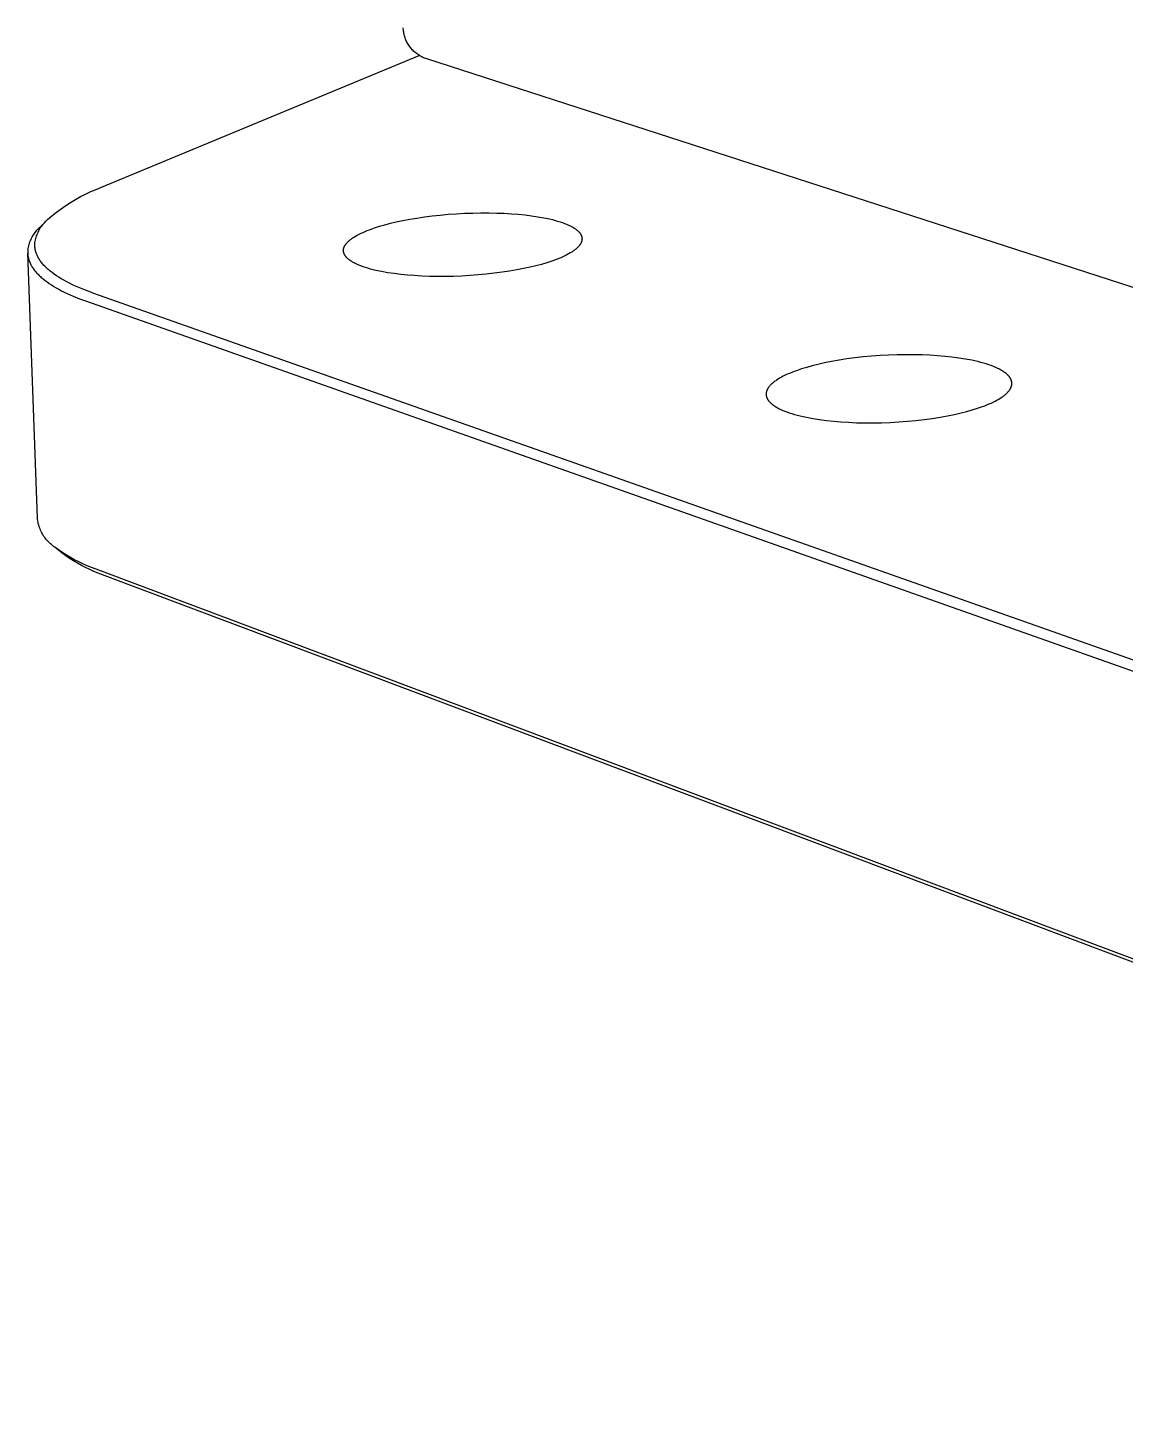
# Model space of a CAD drawing. Header units: millimetres. Extents: x -573 to 3430, y 0 to 3769.
# Drawn here: x 1440.8 to 1485.9, y 233.8 to 290.7 of the extents above; entities that cross this region are included whole.
import ezdxf

# ---------------------------------------------------------------- set-up
doc = ezdxf.new("R2010")
doc.units = ezdxf.units.MM
doc.layers.add('01 Basic thick', color=7, linetype='Continuous', lineweight=35)

msp = doc.modelspace()

# ---------------------------------------------------------------- linework, layer by layer
at = {"layer": '01 Basic thick', "lineweight": -3}
for p, q in [((1456.242, 290.638), (1456.24, 290.686)), ((1456.246, 290.591), (1456.242, 290.638)), ((1456.252, 290.544), (1456.246, 290.591)), ((1456.259, 290.497), (1456.252, 290.544)), ((1456.268, 290.45), (1456.259, 290.497)), ((1456.278, 290.403), (1456.268, 290.45)), ((1456.29, 290.357), (1456.278, 290.403)), ((1456.304, 290.312), (1456.29, 290.357)), ((1456.319, 290.267), (1456.304, 290.312)), ((1456.336, 290.222), (1456.319, 290.267)), ((1456.354, 290.178), (1456.336, 290.222)), ((1456.373, 290.135), (1456.354, 290.178)), ((1456.394, 290.092), (1456.373, 290.135)), ((1456.417, 290.05), (1456.394, 290.092)), ((1456.441, 290.009), (1456.417, 290.05)), ((1456.466, 289.969), (1456.441, 290.009)), ((1456.493, 289.93), (1456.466, 289.969)), ((1456.521, 289.891), (1456.493, 289.93)), ((1456.55, 289.854), (1456.521, 289.891)), ((1456.581, 289.818), (1456.55, 289.854)), ((1456.613, 289.782), (1456.581, 289.818)), ((1456.646, 289.748), (1456.613, 289.782)), ((1456.68, 289.715), (1456.646, 289.748)), ((1456.715, 289.683), (1456.68, 289.715)), ((1456.751, 289.652), (1456.715, 289.683)), ((1456.789, 289.623), (1456.751, 289.652)), ((1456.827, 289.595), (1456.789, 289.623)), ((1443.858, 284.14), (1456.895, 289.551)), ((1456.866, 289.568), (1456.827, 289.595)), ((1456.907, 289.543), (1456.866, 289.568)), ((1456.948, 289.518), (1456.907, 289.543)), ((1456.989, 289.496), (1456.948, 289.518)), ((1457.032, 289.475), (1456.989, 289.496)), ((1457.075, 289.455), (1457.032, 289.475)), ((1457.119, 289.437), (1457.075, 289.455)), ((1457.164, 289.42), (1457.119, 289.437)), ((1457.209, 289.405), (1457.164, 289.42)), ((1572.492, 252.078), (1457.209, 289.405)), ((1443.207, 283.862), (1443.421, 283.962)), ((1443.421, 283.962), (1443.638, 284.054)), ((1443.638, 284.054), (1443.858, 284.14)), ((1442.196, 283.256), (1442.389, 283.391)), ((1442.389, 283.391), (1442.588, 283.519)), ((1442.588, 283.519), (1442.79, 283.64)), ((1442.79, 283.64), (1442.997, 283.755)), ((1442.997, 283.755), (1443.207, 283.862)), ((1441.363, 282.533), (1441.643, 282.814)), ((1441.603, 282.777), (1441.643, 282.814)), ((1441.643, 282.814), (1441.822, 282.967)), ((1441.822, 282.967), (1442.006, 283.115)), ((1442.006, 283.115), (1442.196, 283.256)), ((1456.225, 282.774), (1456.508, 282.827)), ((1456.508, 282.827), (1456.804, 282.877)), ((1456.804, 282.877), (1457.112, 282.923)), ((1457.112, 282.923), (1457.431, 282.963)), ((1457.431, 282.963), (1457.757, 282.999)), ((1457.757, 282.999), (1458.089, 283.029)), ((1458.089, 283.029), (1458.425, 283.053)), ((1458.425, 283.053), (1458.762, 283.071)), ((1458.762, 283.071), (1459.098, 283.083)), ((1459.098, 283.083), (1459.43, 283.089)), ((1459.43, 283.089), (1459.756, 283.088)), ((1459.756, 283.088), (1460.075, 283.082)), ((1460.075, 283.082), (1460.383, 283.07)), ((1460.383, 283.07), (1460.68, 283.053)), ((1460.68, 283.053), (1460.964, 283.031)), ((1460.964, 283.031), (1461.238, 283.003)), ((1461.238, 283.003), (1461.506, 282.97)), ((1461.506, 282.97), (1461.766, 282.931)), ((1461.766, 282.931), (1462.014, 282.887)), ((1462.014, 282.887), (1462.25, 282.837)), ((1462.25, 282.837), (1462.363, 282.81)), ((1462.363, 282.81), (1462.471, 282.781)), ((1462.471, 282.781), (1462.575, 282.752)), ((1441.074, 282.196), (1441.105, 282.242)), ((1441.105, 282.242), (1441.137, 282.287)), ((1441.137, 282.287), (1441.171, 282.331)), ((1441.171, 282.331), (1441.207, 282.374)), ((1441.207, 282.374), (1441.244, 282.416)), ((1441.212, 282.193), (1441.233, 282.243)), ((1441.233, 282.243), (1441.255, 282.293)), ((1441.244, 282.416), (1441.282, 282.456)), ((1441.255, 282.293), (1441.279, 282.342)), ((1441.279, 282.342), (1441.304, 282.39)), ((1441.282, 282.456), (1441.322, 282.495)), ((1441.304, 282.39), (1441.331, 282.437)), ((1441.322, 282.495), (1441.363, 282.533)), ((1441.331, 282.437), (1441.36, 282.484)), ((1441.36, 282.484), (1441.39, 282.529)), ((1441.39, 282.529), (1441.422, 282.573)), ((1441.422, 282.573), (1441.455, 282.617)), ((1441.455, 282.617), (1441.49, 282.658)), ((1441.49, 282.658), (1441.526, 282.699)), ((1441.526, 282.699), (1441.564, 282.739)), ((1441.564, 282.739), (1441.603, 282.777)), ((1454.429, 282.211), (1454.508, 282.25)), ((1454.508, 282.25), (1454.591, 282.288)), ((1454.591, 282.288), (1454.677, 282.326)), ((1454.677, 282.326), (1454.767, 282.363)), ((1454.767, 282.363), (1454.861, 282.399)), ((1454.861, 282.399), (1455.059, 282.47)), ((1455.059, 282.47), (1455.269, 282.537)), ((1455.269, 282.537), (1455.49, 282.601)), ((1455.49, 282.601), (1455.719, 282.661)), ((1455.719, 282.661), (1455.956, 282.717)), ((1455.956, 282.717), (1456.225, 282.774)), ((1462.575, 282.752), (1462.675, 282.721)), ((1462.675, 282.721), (1462.77, 282.689)), ((1462.77, 282.689), (1462.861, 282.656)), ((1462.861, 282.656), (1462.946, 282.622)), ((1462.946, 282.622), (1463.027, 282.587)), ((1463.027, 282.587), (1463.065, 282.569)), ((1463.065, 282.569), (1463.102, 282.551)), ((1463.102, 282.551), (1463.137, 282.533)), ((1463.137, 282.533), (1463.172, 282.514)), ((1463.172, 282.514), (1463.204, 282.496)), ((1463.204, 282.496), (1463.236, 282.477)), ((1463.236, 282.477), (1463.266, 282.458)), ((1463.266, 282.458), (1463.295, 282.438)), ((1463.295, 282.438), (1463.322, 282.419)), ((1463.322, 282.419), (1463.348, 282.399)), ((1463.348, 282.399), (1463.372, 282.38)), ((1463.372, 282.38), (1463.396, 282.36)), ((1463.396, 282.36), (1463.407, 282.35)), ((1463.407, 282.35), (1463.417, 282.34)), ((1463.417, 282.34), (1463.428, 282.33)), ((1463.428, 282.33), (1463.438, 282.32)), ((1463.438, 282.32), (1463.447, 282.31)), ((1463.447, 282.31), (1463.456, 282.3)), ((1463.456, 282.3), (1463.465, 282.29)), ((1463.465, 282.29), (1463.474, 282.28)), ((1463.474, 282.28), (1463.482, 282.269)), ((1463.482, 282.269), (1463.49, 282.259)), ((1463.49, 282.259), (1463.497, 282.249)), ((1463.497, 282.249), (1463.505, 282.239)), ((1463.505, 282.239), (1463.511, 282.229)), ((1463.511, 282.229), (1463.518, 282.218)), ((1463.518, 282.218), (1463.524, 282.208)), ((1440.845, 281.631), (1440.857, 281.685)), ((1440.857, 281.685), (1440.87, 281.739)), ((1440.87, 281.739), (1440.886, 281.793)), ((1440.886, 281.793), (1440.903, 281.846)), ((1440.903, 281.846), (1440.922, 281.898)), ((1440.922, 281.898), (1440.943, 281.95)), ((1440.943, 281.95), (1440.966, 282.001)), ((1440.966, 282.001), (1440.99, 282.051)), ((1440.99, 282.051), (1441.016, 282.1)), ((1441.016, 282.1), (1441.044, 282.148)), ((1441.044, 282.148), (1441.074, 282.196)), ((1441.122, 281.807), (1441.123, 281.824)), ((1441.122, 281.789), (1441.122, 281.807)), ((1441.122, 281.771), (1441.122, 281.789)), ((1441.122, 281.753), (1441.122, 281.771)), ((1441.123, 281.736), (1441.122, 281.753)), ((1441.123, 281.824), (1441.124, 281.842)), ((1441.123, 281.718), (1441.123, 281.736)), ((1441.125, 281.7), (1441.123, 281.718)), ((1441.124, 281.842), (1441.127, 281.877)), ((1441.126, 281.683), (1441.125, 281.7)), ((1441.128, 281.665), (1441.126, 281.683)), ((1441.127, 281.877), (1441.137, 281.931)), ((1441.13, 281.647), (1441.128, 281.665)), ((1441.133, 281.63), (1441.13, 281.647)), ((1441.137, 281.931), (1441.148, 281.984)), ((1441.148, 281.984), (1441.161, 282.037)), ((1441.161, 282.037), (1441.177, 282.09)), ((1441.177, 282.09), (1441.194, 282.141)), ((1441.194, 282.141), (1441.212, 282.193)), ((1453.8, 281.639), (1453.803, 281.649)), ((1453.803, 281.649), (1453.806, 281.659)), ((1453.806, 281.659), (1453.809, 281.669)), ((1453.809, 281.669), (1453.813, 281.679)), ((1453.813, 281.679), (1453.817, 281.689)), ((1453.817, 281.689), (1453.822, 281.699)), ((1453.822, 281.699), (1453.826, 281.709)), ((1453.826, 281.709), (1453.831, 281.719)), ((1453.831, 281.719), (1453.836, 281.729)), ((1453.836, 281.729), (1453.842, 281.739)), ((1453.842, 281.739), (1453.848, 281.749)), ((1453.848, 281.749), (1453.854, 281.759)), ((1453.854, 281.759), (1453.86, 281.769)), ((1453.86, 281.769), (1453.867, 281.779)), ((1453.867, 281.779), (1453.874, 281.789)), ((1453.874, 281.789), (1453.881, 281.799)), ((1453.881, 281.799), (1453.888, 281.809)), ((1453.888, 281.809), (1453.896, 281.819)), ((1453.896, 281.819), (1453.904, 281.83)), ((1453.904, 281.83), (1453.922, 281.85)), ((1453.922, 281.85), (1453.94, 281.87)), ((1453.94, 281.87), (1453.96, 281.89)), ((1453.96, 281.89), (1453.98, 281.911)), ((1453.98, 281.911), (1454.002, 281.931)), ((1454.002, 281.931), (1454.025, 281.951)), ((1454.025, 281.951), (1454.049, 281.972)), ((1454.049, 281.972), (1454.075, 281.992)), ((1454.075, 281.992), (1454.101, 282.012)), ((1454.101, 282.012), (1454.129, 282.032)), ((1454.129, 282.032), (1454.158, 282.053)), ((1454.158, 282.053), (1454.188, 282.073)), ((1454.188, 282.073), (1454.219, 282.093)), ((1454.219, 282.093), (1454.285, 282.133)), ((1454.285, 282.133), (1454.355, 282.172)), ((1454.355, 282.172), (1454.429, 282.211)), ((1463.389, 281.661), (1463.367, 281.641)), ((1463.409, 281.681), (1463.389, 281.661)), ((1463.428, 281.701), (1463.409, 281.681)), ((1463.446, 281.721), (1463.428, 281.701)), ((1463.462, 281.741), (1463.446, 281.721)), ((1463.47, 281.751), (1463.462, 281.741)), ((1463.478, 281.761), (1463.47, 281.751)), ((1463.485, 281.771), (1463.478, 281.761)), ((1463.492, 281.781), (1463.485, 281.771)), ((1463.499, 281.79), (1463.492, 281.781)), ((1463.505, 281.8), (1463.499, 281.79)), ((1463.512, 281.81), (1463.505, 281.8)), ((1463.517, 281.82), (1463.512, 281.81)), ((1463.523, 281.83), (1463.517, 281.82)), ((1463.528, 281.84), (1463.523, 281.83)), ((1463.524, 282.208), (1463.53, 282.198)), ((1463.533, 281.85), (1463.528, 281.84)), ((1463.53, 282.198), (1463.535, 282.188)), ((1463.538, 281.86), (1463.533, 281.85)), ((1463.535, 282.188), (1463.54, 282.177)), ((1463.543, 281.869), (1463.538, 281.86)), ((1463.54, 282.177), (1463.545, 282.167)), ((1463.547, 281.879), (1463.543, 281.869)), ((1463.545, 282.167), (1463.55, 282.157)), ((1463.551, 281.889), (1463.547, 281.879)), ((1463.55, 282.157), (1463.554, 282.146)), ((1463.554, 281.899), (1463.551, 281.889)), ((1463.554, 282.146), (1463.557, 282.136)), ((1463.558, 281.908), (1463.554, 281.899)), ((1463.557, 282.136), (1463.561, 282.126)), ((1463.561, 281.918), (1463.558, 281.908)), ((1463.561, 282.126), (1463.564, 282.115)), ((1463.564, 281.928), (1463.561, 281.918)), ((1463.564, 282.115), (1463.567, 282.105)), ((1463.566, 281.938), (1463.564, 281.928)), ((1463.568, 281.947), (1463.566, 281.938)), ((1463.567, 282.105), (1463.569, 282.095)), ((1463.57, 281.957), (1463.568, 281.947)), ((1463.569, 282.095), (1463.571, 282.084)), ((1463.572, 281.966), (1463.57, 281.957)), ((1463.571, 282.084), (1463.573, 282.074)), ((1463.574, 281.976), (1463.572, 281.966)), ((1463.573, 282.074), (1463.574, 282.064)), ((1463.574, 282.064), (1463.575, 282.053)), ((1463.575, 281.985), (1463.574, 281.976)), ((1463.575, 282.053), (1463.576, 282.043)), ((1463.576, 281.995), (1463.575, 281.985)), ((1463.576, 282.043), (1463.577, 282.033)), ((1463.577, 282.014), (1463.576, 282.004)), ((1463.576, 282.004), (1463.576, 281.995)), ((1463.577, 282.033), (1463.577, 282.023)), ((1463.577, 282.023), (1463.577, 282.014)), ((1440.835, 281.576), (1440.83, 281.433)), ((1440.83, 281.433), (1440.832, 281.399)), ((1441.225, 270.56), (1440.83, 281.433)), ((1440.832, 281.399), (1440.835, 281.366)), ((1440.835, 281.576), (1440.845, 281.631)), ((1440.835, 281.366), (1440.839, 281.332)), ((1440.839, 281.332), (1440.844, 281.298)), ((1440.844, 281.298), (1440.85, 281.264)), ((1440.85, 281.264), (1440.858, 281.23)), ((1440.858, 281.23), (1440.866, 281.197)), ((1440.866, 281.197), (1440.876, 281.163)), ((1440.876, 281.163), (1440.887, 281.129)), ((1440.887, 281.129), (1440.899, 281.096)), ((1440.899, 281.096), (1440.913, 281.062)), ((1441.135, 281.612), (1441.133, 281.63)), ((1441.138, 281.594), (1441.135, 281.612)), ((1441.142, 281.577), (1441.138, 281.594)), ((1441.146, 281.559), (1441.142, 281.577)), ((1441.154, 281.524), (1441.146, 281.559)), ((1441.164, 281.489), (1441.154, 281.524)), ((1441.175, 281.453), (1441.164, 281.489)), ((1441.187, 281.418), (1441.175, 281.453)), ((1441.201, 281.383), (1441.187, 281.418)), ((1441.216, 281.348), (1441.201, 281.383)), ((1441.232, 281.313), (1441.216, 281.348)), ((1441.249, 281.278), (1441.232, 281.313)), ((1441.268, 281.244), (1441.249, 281.278)), ((1441.288, 281.209), (1441.268, 281.244)), ((1441.31, 281.174), (1441.288, 281.209)), ((1441.332, 281.14), (1441.31, 281.174)), ((1441.356, 281.106), (1441.332, 281.14)), ((1441.382, 281.071), (1441.356, 281.106)), ((1453.787, 281.561), (1453.788, 281.571)), ((1453.787, 281.552), (1453.787, 281.561)), ((1453.787, 281.542), (1453.787, 281.552)), ((1453.787, 281.533), (1453.787, 281.542)), ((1453.787, 281.522), (1453.787, 281.533)), ((1453.788, 281.512), (1453.787, 281.522)), ((1453.788, 281.571), (1453.789, 281.581)), ((1453.789, 281.502), (1453.788, 281.512)), ((1453.789, 281.581), (1453.79, 281.59)), ((1453.791, 281.491), (1453.789, 281.502)), ((1453.79, 281.59), (1453.791, 281.6)), ((1453.791, 281.6), (1453.793, 281.61)), ((1453.792, 281.481), (1453.791, 281.491)), ((1453.795, 281.471), (1453.792, 281.481)), ((1453.793, 281.61), (1453.795, 281.62)), ((1453.795, 281.62), (1453.797, 281.629)), ((1453.797, 281.461), (1453.795, 281.471)), ((1453.797, 281.629), (1453.8, 281.639)), ((1453.8, 281.45), (1453.797, 281.461)), ((1453.803, 281.44), (1453.8, 281.45)), ((1453.806, 281.43), (1453.803, 281.44)), ((1453.81, 281.419), (1453.806, 281.43)), ((1453.814, 281.409), (1453.81, 281.419)), ((1453.818, 281.399), (1453.814, 281.409)), ((1453.823, 281.389), (1453.818, 281.399)), ((1453.828, 281.378), (1453.823, 281.389)), ((1453.834, 281.368), (1453.828, 281.378)), ((1453.84, 281.358), (1453.834, 281.368)), ((1453.846, 281.348), (1453.84, 281.358)), ((1453.852, 281.337), (1453.846, 281.348)), ((1453.859, 281.327), (1453.852, 281.337)), ((1453.866, 281.317), (1453.859, 281.327)), ((1453.874, 281.307), (1453.866, 281.317)), ((1453.881, 281.297), (1453.874, 281.307)), ((1453.89, 281.286), (1453.881, 281.297)), ((1453.898, 281.276), (1453.89, 281.286)), ((1453.907, 281.266), (1453.898, 281.276)), ((1453.916, 281.256), (1453.907, 281.266)), ((1453.926, 281.246), (1453.916, 281.256)), ((1453.936, 281.236), (1453.926, 281.246)), ((1453.946, 281.226), (1453.936, 281.236)), ((1453.957, 281.216), (1453.946, 281.226)), ((1453.968, 281.206), (1453.957, 281.216)), ((1453.991, 281.186), (1453.968, 281.206)), ((1454.016, 281.167), (1453.991, 281.186)), ((1454.041, 281.147), (1454.016, 281.167)), ((1454.069, 281.128), (1454.041, 281.147)), ((1454.098, 281.108), (1454.069, 281.128)), ((1454.128, 281.089), (1454.098, 281.108)), ((1454.159, 281.07), (1454.128, 281.089)), ((1462.335, 281.107), (1462.129, 281.04)), ((1462.529, 281.177), (1462.335, 281.107)), ((1462.621, 281.213), (1462.529, 281.177)), ((1462.709, 281.25), (1462.621, 281.213)), ((1462.794, 281.288), (1462.709, 281.25)), ((1462.875, 281.325), (1462.794, 281.288)), ((1462.951, 281.364), (1462.875, 281.325)), ((1463.024, 281.403), (1462.951, 281.364)), ((1463.092, 281.442), (1463.024, 281.403)), ((1463.156, 281.481), (1463.092, 281.442)), ((1463.186, 281.501), (1463.156, 281.481)), ((1463.216, 281.521), (1463.186, 281.501)), ((1463.244, 281.541), (1463.216, 281.521)), ((1463.271, 281.561), (1463.244, 281.541)), ((1463.297, 281.581), (1463.271, 281.561)), ((1463.321, 281.601), (1463.297, 281.581)), ((1463.345, 281.621), (1463.321, 281.601)), ((1463.367, 281.641), (1463.345, 281.621)), ((1440.913, 281.062), (1440.927, 281.029)), ((1440.927, 281.029), (1440.943, 280.995)), ((1440.943, 280.995), (1440.959, 280.962)), ((1440.959, 280.962), (1440.977, 280.928)), ((1440.977, 280.928), (1440.996, 280.895)), ((1440.996, 280.895), (1441.017, 280.862)), ((1441.017, 280.862), (1441.038, 280.829)), ((1441.038, 280.829), (1441.061, 280.796)), ((1441.061, 280.796), (1441.085, 280.763)), ((1441.085, 280.763), (1441.11, 280.73)), ((1441.11, 280.73), (1441.136, 280.698)), ((1441.136, 280.698), (1441.163, 280.665)), ((1441.163, 280.665), (1441.192, 280.633)), ((1441.192, 280.633), (1441.221, 280.6)), ((1441.221, 280.6), (1441.252, 280.568)), ((1441.252, 280.568), (1441.284, 280.536)), ((1441.284, 280.536), (1441.317, 280.504)), ((1441.408, 281.037), (1441.382, 281.071)), ((1441.436, 281.003), (1441.408, 281.037)), ((1441.465, 280.969), (1441.436, 281.003)), ((1441.496, 280.935), (1441.465, 280.969)), ((1441.528, 280.902), (1441.496, 280.935)), ((1441.561, 280.868), (1441.528, 280.902)), ((1441.595, 280.835), (1441.561, 280.868)), ((1441.631, 280.801), (1441.595, 280.835)), ((1441.668, 280.768), (1441.631, 280.801)), ((1441.706, 280.735), (1441.668, 280.768)), ((1441.745, 280.702), (1441.706, 280.735)), ((1441.828, 280.637), (1441.745, 280.702)), ((1441.916, 280.572), (1441.828, 280.637)), ((1442.009, 280.509), (1441.916, 280.572)), ((1442.107, 280.445), (1442.009, 280.509)), ((1454.192, 281.052), (1454.159, 281.07)), ((1454.226, 281.033), (1454.192, 281.052)), ((1454.262, 281.015), (1454.226, 281.033)), ((1454.299, 280.997), (1454.262, 281.015)), ((1454.337, 280.979), (1454.299, 280.997)), ((1454.418, 280.944), (1454.337, 280.979)), ((1454.504, 280.91), (1454.418, 280.944)), ((1454.594, 280.877), (1454.504, 280.91)), ((1454.69, 280.845), (1454.594, 280.877)), ((1454.79, 280.814), (1454.69, 280.845)), ((1454.895, 280.784), (1454.79, 280.814)), ((1455.004, 280.756), (1454.895, 280.784)), ((1455.117, 280.729), (1455.004, 280.756)), ((1455.354, 280.678), (1455.117, 280.729)), ((1455.605, 280.634), (1455.354, 280.678)), ((1455.866, 280.595), (1455.605, 280.634)), ((1456.137, 280.562), (1455.866, 280.595)), ((1456.414, 280.534), (1456.137, 280.562)), ((1456.701, 280.512), (1456.414, 280.534)), ((1457.001, 280.495), (1456.701, 280.512)), ((1458.976, 280.516), (1458.636, 280.497)), ((1459.313, 280.541), (1458.976, 280.516)), ((1459.647, 280.571), (1459.313, 280.541)), ((1459.975, 280.608), (1459.647, 280.571)), ((1460.295, 280.65), (1459.975, 280.608)), ((1460.604, 280.696), (1460.295, 280.65)), ((1460.9, 280.747), (1460.604, 280.696)), ((1461.183, 280.802), (1460.9, 280.747)), ((1461.451, 280.86), (1461.183, 280.802)), ((1461.685, 280.916), (1461.451, 280.86)), ((1461.912, 280.976), (1461.685, 280.916)), ((1462.129, 281.04), (1461.912, 280.976)), ((1441.317, 280.504), (1441.351, 280.472)), ((1441.351, 280.472), (1441.387, 280.44)), ((1441.387, 280.44), (1441.461, 280.377)), ((1441.461, 280.377), (1441.54, 280.314)), ((1441.54, 280.314), (1441.623, 280.252)), ((1441.623, 280.252), (1441.711, 280.191)), ((1441.711, 280.191), (1441.804, 280.13)), ((1441.804, 280.13), (1441.9, 280.07)), ((1441.9, 280.07), (1442.002, 280.01)), ((1442.002, 280.01), (1442.107, 279.952)), ((1442.209, 280.383), (1442.107, 280.445)), ((1442.107, 279.952), (1442.217, 279.894)), ((1442.316, 280.322), (1442.209, 280.383)), ((1442.429, 280.261), (1442.316, 280.322)), ((1442.545, 280.201), (1442.429, 280.261)), ((1442.667, 280.142), (1442.545, 280.201)), ((1442.793, 280.084), (1442.667, 280.142)), ((1442.923, 280.027), (1442.793, 280.084)), ((1443.196, 279.916), (1442.923, 280.027)), ((1457.312, 280.483), (1457.001, 280.495)), ((1457.634, 280.477), (1457.312, 280.483)), ((1457.963, 280.478), (1457.634, 280.477)), ((1458.298, 280.484), (1457.963, 280.478)), ((1458.636, 280.497), (1458.298, 280.484)), ((1442.217, 279.894), (1442.331, 279.837)), ((1442.331, 279.837), (1442.449, 279.78)), ((1442.449, 279.78), (1442.571, 279.725)), ((1442.571, 279.725), (1442.697, 279.67)), ((1442.697, 279.67), (1442.96, 279.564)), ((1442.96, 279.564), (1443.239, 279.461)), ((1443.486, 279.809), (1443.196, 279.916)), ((1443.239, 279.461), (1535.111, 246.985)), ((1443.486, 279.809), (1535.377, 247.409)), ((1474.447, 277.092), (1474.128, 277.043)), ((1474.777, 277.136), (1474.447, 277.092)), ((1475.115, 277.174), (1474.777, 277.136)), ((1475.461, 277.206), (1475.115, 277.174)), ((1475.811, 277.232), (1475.461, 277.206)), ((1476.162, 277.251), (1475.811, 277.232)), ((1476.513, 277.263), (1476.162, 277.251)), ((1476.86, 277.268), (1476.513, 277.263)), ((1477.202, 277.267), (1476.86, 277.268)), ((1477.535, 277.259), (1477.202, 277.267)), ((1477.858, 277.245), (1477.535, 277.259)), ((1478.17, 277.225), (1477.858, 277.245)), ((1478.468, 277.2), (1478.17, 277.225)), ((1478.756, 277.169), (1478.468, 277.2)), ((1479.037, 277.131), (1478.756, 277.169)), ((1479.31, 277.088), (1479.037, 277.131)), ((1472.183, 276.54), (1472.091, 276.502)), ((1472.278, 276.577), (1472.183, 276.54)), ((1472.376, 276.613), (1472.278, 276.577)), ((1472.582, 276.683), (1472.376, 276.613)), ((1472.798, 276.749), (1472.582, 276.683)), ((1473.024, 276.811), (1472.798, 276.749)), ((1473.257, 276.869), (1473.024, 276.811)), ((1473.532, 276.931), (1473.257, 276.869)), ((1473.823, 276.989), (1473.532, 276.931)), ((1474.128, 277.043), (1473.823, 276.989)), ((1479.572, 277.038), (1479.31, 277.088)), ((1479.698, 277.011), (1479.572, 277.038)), ((1479.82, 276.983), (1479.698, 277.011)), ((1479.939, 276.953), (1479.82, 276.983)), ((1480.053, 276.921), (1479.939, 276.953)), ((1480.163, 276.889), (1480.053, 276.921)), ((1480.268, 276.854), (1480.163, 276.889)), ((1480.369, 276.819), (1480.268, 276.854)), ((1480.464, 276.783), (1480.369, 276.819)), ((1480.554, 276.745), (1480.464, 276.783)), ((1480.639, 276.706), (1480.554, 276.745)), ((1480.679, 276.687), (1480.639, 276.706)), ((1480.718, 276.667), (1480.679, 276.687)), ((1480.756, 276.646), (1480.718, 276.667)), ((1480.792, 276.626), (1480.756, 276.646)), ((1480.826, 276.605), (1480.792, 276.626)), ((1480.86, 276.585), (1480.826, 276.605)), ((1480.891, 276.564), (1480.86, 276.585)), ((1480.922, 276.542), (1480.891, 276.564)), ((1480.95, 276.521), (1480.922, 276.542)), ((1471.266, 275.971), (1471.25, 275.95)), ((1471.284, 275.992), (1471.266, 275.971)), ((1471.303, 276.013), (1471.284, 275.992)), ((1471.324, 276.034), (1471.303, 276.013)), ((1471.345, 276.055), (1471.324, 276.034)), ((1471.367, 276.076), (1471.345, 276.055)), ((1471.391, 276.098), (1471.367, 276.076)), ((1471.416, 276.119), (1471.391, 276.098)), ((1471.442, 276.14), (1471.416, 276.119)), ((1471.469, 276.16), (1471.442, 276.14)), ((1471.497, 276.181), (1471.469, 276.16)), ((1471.526, 276.202), (1471.497, 276.181)), ((1471.557, 276.223), (1471.526, 276.202)), ((1471.621, 276.264), (1471.557, 276.223)), ((1471.689, 276.305), (1471.621, 276.264)), ((1471.762, 276.346), (1471.689, 276.305)), ((1471.838, 276.386), (1471.762, 276.346)), ((1471.919, 276.425), (1471.838, 276.386)), ((1472.003, 276.464), (1471.919, 276.425)), ((1472.091, 276.502), (1472.003, 276.464)), ((1480.978, 276.5), (1480.95, 276.521)), ((1481.003, 276.478), (1480.978, 276.5)), ((1481.028, 276.456), (1481.003, 276.478)), ((1481.039, 276.445), (1481.028, 276.456)), ((1481.051, 276.434), (1481.039, 276.445)), ((1481.061, 276.423), (1481.051, 276.434)), ((1481.072, 276.412), (1481.061, 276.423)), ((1481.082, 276.401), (1481.072, 276.412)), ((1481.092, 276.39), (1481.082, 276.401)), ((1481.101, 276.379), (1481.092, 276.39)), ((1481.11, 276.368), (1481.101, 276.379)), ((1481.119, 276.357), (1481.11, 276.368)), ((1481.127, 276.346), (1481.119, 276.357)), ((1481.135, 276.335), (1481.127, 276.346)), ((1481.142, 276.323), (1481.135, 276.335)), ((1481.15, 276.312), (1481.142, 276.323)), ((1481.156, 276.301), (1481.15, 276.312)), ((1481.163, 276.29), (1481.156, 276.301)), ((1481.169, 276.278), (1481.163, 276.29)), ((1481.175, 276.267), (1481.169, 276.278)), ((1481.18, 276.256), (1481.175, 276.267)), ((1481.185, 276.245), (1481.18, 276.256)), ((1481.189, 276.233), (1481.185, 276.245)), ((1481.194, 276.222), (1481.189, 276.233)), ((1481.192, 275.948), (1481.196, 275.958)), ((1481.198, 276.211), (1481.194, 276.222)), ((1481.196, 275.958), (1481.199, 275.968)), ((1481.201, 276.2), (1481.198, 276.211)), ((1481.199, 275.968), (1481.202, 275.979)), ((1481.204, 276.188), (1481.201, 276.2)), ((1481.202, 275.979), (1481.205, 275.989)), ((1481.207, 276.177), (1481.204, 276.188)), ((1481.205, 275.989), (1481.207, 275.999)), ((1481.21, 276.166), (1481.207, 276.177)), ((1481.207, 275.999), (1481.209, 276.009)), ((1481.209, 276.009), (1481.211, 276.019)), ((1481.212, 276.155), (1481.21, 276.166)), ((1481.211, 276.019), (1481.213, 276.029)), ((1481.214, 276.143), (1481.212, 276.155)), ((1481.213, 276.029), (1481.214, 276.039)), ((1481.215, 276.132), (1481.214, 276.143)), ((1481.214, 276.039), (1481.216, 276.049)), ((1481.216, 276.121), (1481.215, 276.132)), ((1481.217, 276.11), (1481.216, 276.121)), ((1481.216, 276.049), (1481.217, 276.059)), ((1481.218, 276.098), (1481.217, 276.11)), ((1481.217, 276.069), (1481.218, 276.079)), ((1481.217, 276.059), (1481.217, 276.069)), ((1481.218, 276.088), (1481.218, 276.098)), ((1481.218, 276.079), (1481.218, 276.088)), ((1471.135, 275.68), (1471.134, 275.67)), ((1471.134, 275.67), (1471.134, 275.66)), ((1471.134, 275.66), (1471.134, 275.65)), ((1471.134, 275.65), (1471.134, 275.64)), ((1471.134, 275.64), (1471.135, 275.629)), ((1471.136, 275.69), (1471.135, 275.68)), ((1471.135, 275.629), (1471.135, 275.618)), ((1471.135, 275.618), (1471.137, 275.606)), ((1471.137, 275.701), (1471.136, 275.69)), ((1471.139, 275.711), (1471.137, 275.701)), ((1471.137, 275.606), (1471.138, 275.595)), ((1471.138, 275.595), (1471.14, 275.584)), ((1471.14, 275.721), (1471.139, 275.711)), ((1471.142, 275.731), (1471.14, 275.721)), ((1471.14, 275.584), (1471.142, 275.573)), ((1471.145, 275.741), (1471.142, 275.731)), ((1471.142, 275.573), (1471.145, 275.562)), ((1471.147, 275.752), (1471.145, 275.741)), ((1471.145, 275.562), (1471.147, 275.55)), ((1471.15, 275.762), (1471.147, 275.752)), ((1471.147, 275.55), (1471.151, 275.539)), ((1471.153, 275.772), (1471.15, 275.762)), ((1471.151, 275.539), (1471.154, 275.528)), ((1471.157, 275.783), (1471.153, 275.772)), ((1471.154, 275.528), (1471.158, 275.517)), ((1471.16, 275.793), (1471.157, 275.783)), ((1471.158, 275.517), (1471.162, 275.505)), ((1471.164, 275.803), (1471.16, 275.793)), ((1471.162, 275.505), (1471.167, 275.494)), ((1471.168, 275.814), (1471.164, 275.803)), ((1471.167, 275.494), (1471.172, 275.483)), ((1471.173, 275.824), (1471.168, 275.814)), ((1471.172, 275.483), (1471.177, 275.472)), ((1471.178, 275.835), (1471.173, 275.824)), ((1471.177, 275.472), (1471.183, 275.461)), ((1471.183, 275.845), (1471.178, 275.835)), ((1471.188, 275.855), (1471.183, 275.845)), ((1471.183, 275.461), (1471.189, 275.449)), ((1471.194, 275.866), (1471.188, 275.855)), ((1471.189, 275.449), (1471.195, 275.438)), ((1471.2, 275.876), (1471.194, 275.866)), ((1471.195, 275.438), (1471.202, 275.427)), ((1471.206, 275.887), (1471.2, 275.876)), ((1471.202, 275.427), (1471.209, 275.416)), ((1471.213, 275.897), (1471.206, 275.887)), ((1471.209, 275.416), (1471.217, 275.405)), ((1471.219, 275.908), (1471.213, 275.897)), ((1471.217, 275.405), (1471.225, 275.393)), ((1471.227, 275.918), (1471.219, 275.908)), ((1471.225, 275.393), (1471.233, 275.382)), ((1471.234, 275.929), (1471.227, 275.918)), ((1471.25, 275.95), (1471.234, 275.929)), ((1480.533, 275.364), (1480.608, 275.403)), ((1480.608, 275.403), (1480.678, 275.444)), ((1480.678, 275.444), (1480.745, 275.484)), ((1480.745, 275.484), (1480.807, 275.525)), ((1480.807, 275.525), (1480.837, 275.545)), ((1480.837, 275.545), (1480.865, 275.566)), ((1480.865, 275.566), (1480.893, 275.586)), ((1480.893, 275.586), (1480.919, 275.607)), ((1480.919, 275.607), (1480.944, 275.628)), ((1480.944, 275.628), (1480.968, 275.649)), ((1480.968, 275.649), (1480.991, 275.669)), ((1480.991, 275.669), (1481.013, 275.69)), ((1481.013, 275.69), (1481.034, 275.711)), ((1481.034, 275.711), (1481.053, 275.732)), ((1481.053, 275.732), (1481.072, 275.752)), ((1481.072, 275.752), (1481.089, 275.773)), ((1481.089, 275.773), (1481.105, 275.794)), ((1481.105, 275.794), (1481.121, 275.815)), ((1481.121, 275.815), (1481.128, 275.825)), ((1481.128, 275.825), (1481.135, 275.835)), ((1481.135, 275.835), (1481.141, 275.846)), ((1481.141, 275.846), (1481.148, 275.856)), ((1481.148, 275.856), (1481.154, 275.866)), ((1481.154, 275.866), (1481.159, 275.876)), ((1481.159, 275.876), (1481.165, 275.887)), ((1481.165, 275.887), (1481.17, 275.897)), ((1481.17, 275.897), (1481.175, 275.907)), ((1481.175, 275.907), (1481.18, 275.918)), ((1481.18, 275.918), (1481.184, 275.928)), ((1481.184, 275.928), (1481.188, 275.938)), ((1481.188, 275.938), (1481.192, 275.948)), ((1471.233, 275.382), (1471.242, 275.371)), ((1471.242, 275.371), (1471.251, 275.36)), ((1471.251, 275.36), (1471.26, 275.349)), ((1471.26, 275.349), (1471.27, 275.338)), ((1471.27, 275.338), (1471.28, 275.327)), ((1471.28, 275.327), (1471.29, 275.316)), ((1471.29, 275.316), (1471.301, 275.305)), ((1471.301, 275.305), (1471.312, 275.294)), ((1471.312, 275.294), (1471.324, 275.283)), ((1471.324, 275.283), (1471.348, 275.261)), ((1471.348, 275.261), (1471.374, 275.24)), ((1471.374, 275.24), (1471.401, 275.218)), ((1471.401, 275.218), (1471.43, 275.197)), ((1471.43, 275.197), (1471.46, 275.176)), ((1471.46, 275.176), (1471.492, 275.155)), ((1471.492, 275.155), (1471.525, 275.134)), ((1471.525, 275.134), (1471.56, 275.113)), ((1471.56, 275.113), (1471.596, 275.093)), ((1471.596, 275.093), (1471.634, 275.073)), ((1471.634, 275.073), (1471.673, 275.053)), ((1471.673, 275.053), (1471.713, 275.033)), ((1471.713, 275.033), (1471.798, 274.994)), ((1471.798, 274.994), (1471.888, 274.957)), ((1471.888, 274.957), (1471.984, 274.92)), ((1471.984, 274.92), (1472.085, 274.885)), ((1472.085, 274.885), (1472.191, 274.85)), ((1472.191, 274.85), (1472.301, 274.817)), ((1472.301, 274.817), (1472.416, 274.786)), ((1478.576, 274.759), (1478.866, 274.818)), ((1478.866, 274.818), (1479.141, 274.881)), ((1479.141, 274.881), (1479.371, 274.94)), ((1479.371, 274.94), (1479.593, 275.002)), ((1479.593, 275.002), (1479.805, 275.068)), ((1479.805, 275.068), (1480.007, 275.138)), ((1480.007, 275.138), (1480.103, 275.174)), ((1480.103, 275.174), (1480.196, 275.211)), ((1480.196, 275.211), (1480.286, 275.248)), ((1480.286, 275.248), (1480.372, 275.286)), ((1480.372, 275.286), (1480.454, 275.325)), ((1480.454, 275.325), (1480.533, 275.364)), ((1472.416, 274.786), (1472.535, 274.756)), ((1472.535, 274.756), (1472.658, 274.727)), ((1472.658, 274.727), (1472.785, 274.7)), ((1472.785, 274.7), (1473.049, 274.65)), ((1473.049, 274.65), (1473.324, 274.607)), ((1473.324, 274.607), (1473.608, 274.569)), ((1473.608, 274.569), (1473.899, 274.538)), ((1473.899, 274.538), (1474.2, 274.513)), ((1474.2, 274.513), (1474.514, 274.493)), ((1474.514, 274.493), (1474.841, 274.479)), ((1474.841, 274.479), (1475.177, 274.472)), ((1475.177, 274.472), (1475.522, 274.471)), ((1475.522, 274.471), (1475.873, 274.477)), ((1475.873, 274.477), (1476.226, 274.49)), ((1476.226, 274.49), (1476.58, 274.51)), ((1476.58, 274.51), (1476.932, 274.537)), ((1476.932, 274.537), (1477.28, 274.57)), ((1477.28, 274.57), (1477.62, 274.609)), ((1477.62, 274.609), (1477.951, 274.654)), ((1477.951, 274.654), (1478.27, 274.704)), ((1478.27, 274.704), (1478.576, 274.759)), ((1441.232, 270.503), (1441.225, 270.56)), ((1441.241, 270.447), (1441.232, 270.503)), ((1441.252, 270.391), (1441.241, 270.447)), ((1441.265, 270.335), (1441.252, 270.391)), ((1441.28, 270.279), (1441.265, 270.335)), ((1441.297, 270.225), (1441.28, 270.279)), ((1441.316, 270.171), (1441.297, 270.225)), ((1441.336, 270.117), (1441.316, 270.171)), ((1441.359, 270.064), (1441.336, 270.117)), ((1441.383, 270.013), (1441.359, 270.064)), ((1441.409, 269.962), (1441.383, 270.013)), ((1441.437, 269.911), (1441.409, 269.962)), ((1441.466, 269.862), (1441.437, 269.911)), ((1441.497, 269.814), (1441.466, 269.862)), ((1441.53, 269.767), (1441.497, 269.814)), ((1441.565, 269.722), (1441.53, 269.767)), ((1441.6, 269.677), (1441.565, 269.722)), ((1441.638, 269.634), (1441.6, 269.677)), ((1441.677, 269.592), (1441.638, 269.634)), ((1441.717, 269.551), (1441.677, 269.592)), ((1441.759, 269.512), (1441.717, 269.551)), ((1441.802, 269.474), (1441.759, 269.512)), ((1441.846, 269.438), (1441.802, 269.474)), ((1441.892, 269.403), (1441.846, 269.438)), ((1441.939, 269.37), (1441.892, 269.403)), ((1442.239, 269.126), (1441.939, 269.37)), ((1442.094, 269.257), (1441.939, 269.37)), ((1442.253, 269.148), (1442.094, 269.257)), ((1442.239, 269.126), (1442.097, 269.249)), ((1442.391, 269.015), (1442.239, 269.126)), ((1442.415, 269.044), (1442.253, 269.148)), ((1442.547, 268.908), (1442.391, 269.015)), ((1442.581, 268.945), (1442.415, 269.044)), ((1442.706, 268.806), (1442.547, 268.908)), ((1442.75, 268.852), (1442.581, 268.945)), ((1442.868, 268.71), (1442.706, 268.806)), ((1442.921, 268.764), (1442.75, 268.852)), ((1443.034, 268.618), (1442.868, 268.71)), ((1443.095, 268.682), (1442.921, 268.764)), ((1443.202, 268.532), (1443.034, 268.618)), ((1443.272, 268.605), (1443.095, 268.682)), ((1443.45, 268.533), (1443.272, 268.605)), ((1443.372, 268.451), (1443.202, 268.532)), ((1443.545, 268.375), (1443.372, 268.451)), ((1443.632, 268.468), (1443.45, 268.533)), ((1443.721, 268.305), (1443.545, 268.375)), ((1535.253, 234.041), (1443.632, 268.468)), ((1443.898, 268.241), (1443.721, 268.305)), ((1535.525, 233.788), (1443.898, 268.241))]:
    msp.add_line(p, q, dxfattribs=at)

doc.saveas('drawing.dxf')
